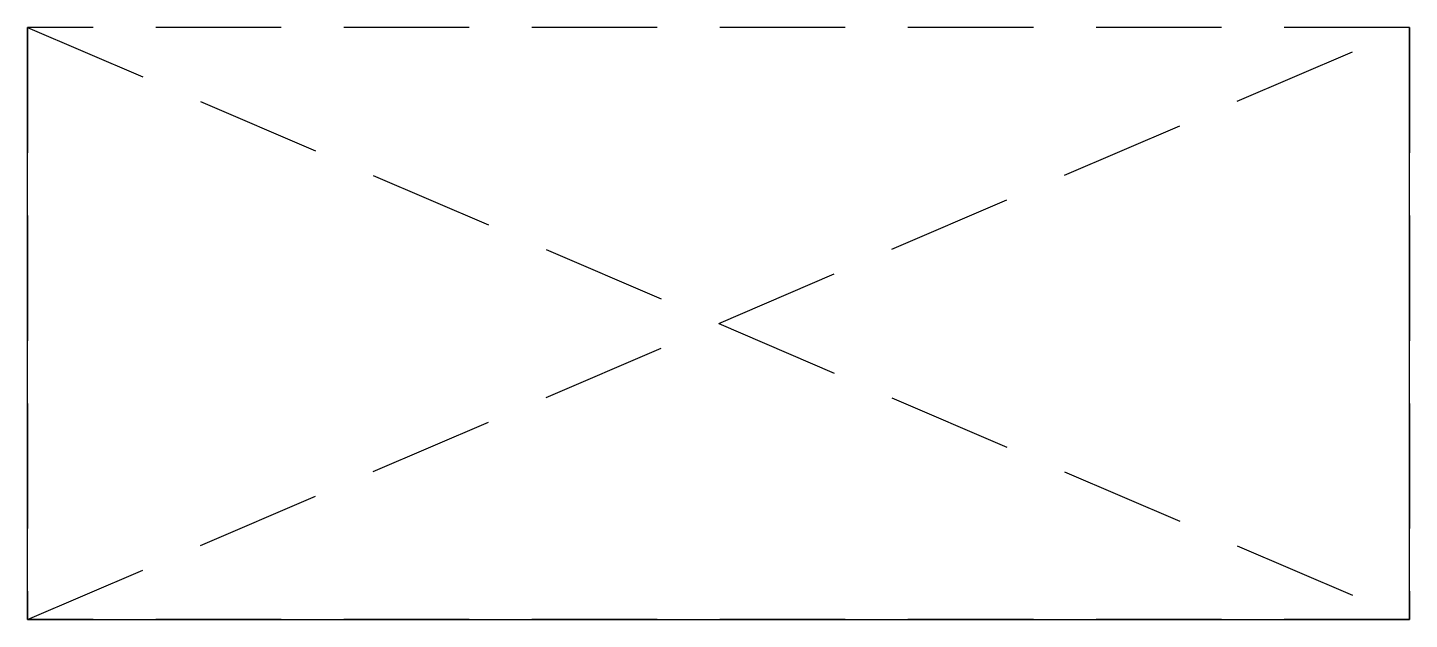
# Model space of a CAD drawing. Extents: x 0 to 70, y 0 to 30.
import ezdxf

# ---------------------------------------------------------------- set-up
doc = ezdxf.new("R2010")
doc.units = 0
doc.linetypes.add('HIDDEN', pattern=[9.525, 6.35, -3.175])
doc.layers.get('0').update_dxf_attribs({"linetype": 'CONTINUOUS'})

msp = doc.modelspace()

# ---------------------------------------------------------------- linework, layer by layer
at = {"linetype": 'CONTINUOUS'}
for p, q in [((0, 0), (0, 30)), ((70, 0), (70, 30)), ((0, 0), (70, 0))]:
    msp.add_line(p, q, dxfattribs=at)
at = {"linetype": 'HIDDEN'}
for p, q in [((0, 30), (0, 0)), ((70, 30), (0, 30)), ((0, 30), (70, 0)), ((0, 0), (70, 30)), ((70, 30), (70, 0)), ((70, 0), (0, 0))]:
    msp.add_line(p, q, dxfattribs=at)

doc.saveas('drawing.dxf')
